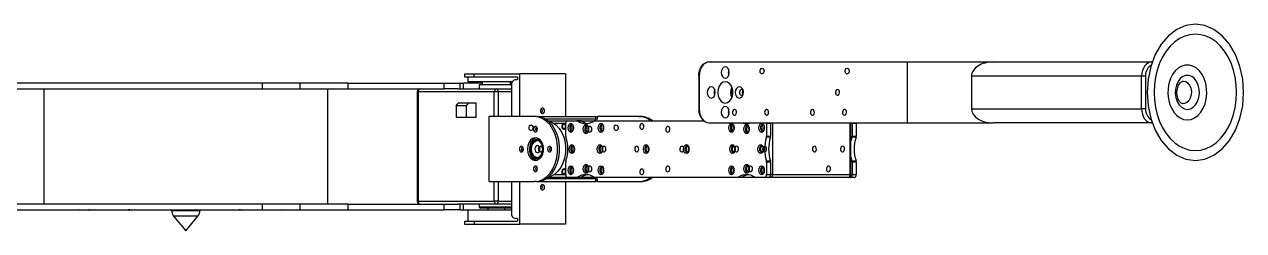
# Model space of a CAD drawing. Header units: millimetres. Extents: x 0 to 1189, y 0 to 841.
# Drawn here: x 267.5 to 353.4, y 602.5 to 617.1 of the extents above; entities that cross this region are included whole.
import ezdxf

# ---------------------------------------------------------------- set-up
doc = ezdxf.new("R2010")
doc.units = ezdxf.units.MM

msp = doc.modelspace()

# ---------------------------------------------------------------- linework, layer by layer
at = {"color": 7, "linetype": 'Continuous', "lineweight": 25}
for p, q in [((315.75, 614.41), (329.68, 614.41)), ((329.68, 614.41), (329.68, 610.11)), ((329.68, 614.41), (335.737, 614.41)), ((335.737, 614.41), (346.904, 614.41)), ((346.904, 614.41), (346.967, 614.41)), ((298.53, 613.56), (298.53, 613.36)), ((298.53, 613.56), (299.203, 613.56)), ((298.53, 613.36), (299.203, 613.36)), ((298.759, 613.36), (298.759, 613)), ((299.203, 613.36), (299.203, 613.56)), ((299.203, 613.56), (302.385, 613.56)), ((299.203, 613.36), (302.244, 613.36)), ((302.103, 613.16), (302.244, 613.16)), ((302.244, 613.36), (302.244, 613.16)), ((302.385, 613.56), (302.385, 610.56)), ((305.638, 613.56), (302.385, 613.56)), ((305.638, 613.56), (305.638, 610.56)), ((315.014, 613.41), (315.014, 611.11)), ((315.043, 613.41), (315.043, 611.11)), ((346.205, 613.41), (334.219, 613.41)), ((334.219, 613.41), (334.219, 611.11)), ((346.205, 611.11), (346.205, 613.41)), ((346.479, 613.41), (346.205, 613.41)), ((346.479, 613.41), (346.479, 611.11)), ((284.284, 612.9), (250.766, 612.9)), ((250.766, 612.5), (284.284, 612.5)), ((268.889, 612.5), (268.889, 604.38)), ((284.284, 612.5), (284.284, 612.9)), ((286.946, 612.9), (284.284, 612.9)), ((284.284, 612.5), (286.946, 612.5)), ((286.946, 612.5), (286.946, 612.9)), ((290.294, 612.9), (286.946, 612.9)), ((286.946, 612.5), (290.294, 612.5)), ((288.889, 604.38), (288.889, 612.5)), ((290.294, 612.9), (290.294, 612.5)), ((290.294, 612.9), (297.083, 612.9)), ((290.294, 612.5), (297.083, 612.5)), ((295.185, 612.3), (295.185, 604.58)), ((300.618, 612.3), (295.244, 612.3)), ((295.244, 612.3), (295.244, 604.58)), ((297.083, 612.5), (297.083, 612.9)), ((297.083, 612.9), (298.191, 612.9)), ((298.059, 612.5), (297.083, 612.5)), ((298.059, 612.5), (300.759, 612.5)), ((298.191, 612.9), (298.191, 612.5)), ((298.191, 612.9), (298.45, 612.9)), ((298.45, 612.5), (298.45, 612.9)), ((299.759, 612.9), (298.45, 612.9)), ((298.764, 613), (298.759, 613)), ((301.876, 613), (298.764, 613)), ((299.559, 612.8), (299.559, 612.5)), ((301.821, 612.8), (299.559, 612.8)), ((299.759, 613), (299.759, 612.8)), ((300.9, 612.3), (300.618, 612.3)), ((300.759, 612.5), (301.82, 612.5)), ((301.759, 612.8), (301.759, 613)), ((301.82, 612.76), (301.82, 610.56)), ((297.931, 611.3), (298.072, 611.5)), ((299.345, 611.5), (298.072, 611.5)), ((298.779, 611.5), (298.638, 611.3)), ((299.345, 610.5), (299.345, 611.5)), ((297.931, 611.3), (297.931, 610.5)), ((298.638, 611.3), (297.931, 611.3)), ((297.931, 610.5), (299.345, 610.5)), ((298.638, 611.3), (298.638, 610.5)), ((303.446, 610.56), (300.264, 610.56)), ((300.264, 605.96), (300.264, 610.56)), ((303.587, 610.56), (303.446, 610.56)), ((303.587, 610.56), (307.759, 610.56)), ((307.759, 610.36), (307.759, 610.56)), ((307.759, 610.56), (307.877, 610.56)), ((307.877, 610.36), (307.877, 610.56)), ((310.8, 610.56), (307.877, 610.56)), ((310.8, 610.56), (310.941, 610.56)), ((334.219, 611.11), (346.205, 611.11)), ((346.479, 611.11), (346.205, 611.11)), ((307.759, 610.36), (304.251, 610.36)), ((304.391, 610.26), (305.794, 610.26)), ((305.652, 609.177), (305.652, 610.06)), ((305.794, 610.26), (306.418, 610.26)), ((306.418, 610.26), (306.701, 610.26)), ((306.76, 610.242), (306.477, 610.242)), ((306.701, 610.26), (307.714, 610.26)), ((307.714, 610.26), (315.377, 610.26)), ((307.759, 610.26), (307.759, 610.36)), ((307.877, 610.36), (307.759, 610.36)), ((315.75, 610.11), (329.68, 610.11)), ((319.794, 610.06), (319.794, 609.177)), ((320.077, 610.06), (319.794, 610.06)), ((320.077, 610.06), (320.077, 609.177)), ((325.736, 606.46), (325.736, 610.11)), ((325.819, 610.06), (325.819, 609.177)), ((326.102, 610.06), (325.819, 610.06)), ((326.102, 610.06), (326.102, 609.177)), ((329.68, 610.11), (335.737, 610.11)), ((346.904, 610.11), (335.737, 610.11)), ((346.967, 610.11), (346.904, 610.11)), ((303.658, 608.96), (303.616, 608.96)), ((306.147, 609.56), (306.165, 609.562)), ((307.208, 609.46), (307.226, 609.462)), ((308.268, 609.56), (308.286, 609.562)), ((317.461, 609.56), (317.479, 609.562)), ((319.582, 609.56), (319.6, 609.562)), ((320.064, 609.093), (319.781, 609.093)), ((319.794, 609.177), (320.077, 609.177)), ((326.089, 609.093), (325.806, 609.093)), ((325.819, 609.177), (326.102, 609.177)), ((306.218, 608.06), (306.236, 608.062)), ((308.198, 608.06), (308.215, 608.062)), ((303.616, 607.56), (303.658, 607.56)), ((305.652, 606.46), (305.652, 607.344)), ((319.781, 607.427), (320.064, 607.427)), ((319.794, 607.344), (319.794, 606.46)), ((320.077, 607.344), (319.794, 607.344)), ((320.077, 607.344), (320.077, 606.46)), ((325.806, 607.427), (326.089, 607.427)), ((326.102, 607.344), (325.819, 607.344)), ((325.819, 607.344), (325.819, 606.46)), ((326.102, 607.344), (326.102, 606.46)), ((305.794, 606.26), (304.391, 606.26)), ((306.418, 606.26), (305.794, 606.26)), ((306.147, 606.56), (306.163, 606.561)), ((306.701, 606.26), (306.418, 606.26)), ((306.477, 606.278), (306.76, 606.278)), ((307.714, 606.26), (306.701, 606.26)), ((307.208, 606.66), (307.226, 606.662)), ((317.732, 606.26), (307.714, 606.26)), ((307.759, 606.16), (307.759, 606.26)), ((308.268, 606.56), (308.286, 606.562)), ((317.461, 606.56), (317.479, 606.562)), ((318.015, 606.26), (317.732, 606.26)), ((317.791, 606.278), (318.074, 606.278)), ((319.028, 606.26), (318.015, 606.26)), ((319.653, 606.26), (319.028, 606.26)), ((319.582, 606.56), (319.6, 606.562)), ((319.936, 606.26), (319.653, 606.26)), ((319.794, 606.46), (320.077, 606.46)), ((320.077, 606.26), (319.936, 606.26)), ((325.536, 606.26), (320.077, 606.26)), ((320.219, 606.46), (325.677, 606.46)), ((325.677, 606.26), (325.536, 606.26)), ((325.96, 606.26), (325.677, 606.26)), ((325.819, 606.46), (326.102, 606.46)), ((300.264, 605.96), (303.446, 605.96)), ((301.82, 605.96), (301.82, 603.76)), ((302.385, 605.96), (302.385, 602.96)), ((303.587, 605.96), (303.446, 605.96)), ((303.587, 605.96), (307.759, 605.96)), ((307.759, 606.16), (304.251, 606.16)), ((305.638, 605.96), (305.638, 602.96)), ((307.759, 605.96), (307.759, 606.16)), ((307.759, 606.16), (307.877, 606.16)), ((307.877, 605.96), (307.759, 605.96)), ((307.877, 605.96), (307.877, 606.16)), ((307.877, 605.96), (310.8, 605.96)), ((310.8, 605.96), (310.941, 605.96)), ((295.244, 604.58), (300.618, 604.58)), ((300.9, 604.58), (300.618, 604.58)), ((284.284, 604.38), (250.766, 604.38)), ((250.766, 603.98), (284.284, 603.98)), ((271.406, 603.98), (271.09, 603.951)), ((272.48, 603.98), (272.09, 603.951)), ((272.338, 603.98), (272.179, 603.951)), ((275.271, 603.98), (274.913, 603.951)), ((275.025, 603.98), (275.066, 603.951)), ((277.89, 603.931), (277.825, 603.98)), ((277.889, 603.962), (277.889, 603.917)), ((278.008, 603.931), (277.98, 603.98)), ((278.362, 603.931), (278.379, 603.98)), ((279.031, 603.98), (278.801, 603.951)), ((278.857, 603.931), (278.915, 603.98)), ((278.974, 603.973), (278.964, 603.971)), ((279.361, 603.931), (279.444, 603.98)), ((279.739, 603.931), (279.824, 603.98)), ((279.889, 603.962), (279.889, 603.98)), ((279.889, 603.931), (279.954, 603.98)), ((282.508, 603.98), (282.866, 603.951)), ((282.737, 603.969), (282.652, 603.98)), ((282.754, 603.98), (282.712, 603.951)), ((284.284, 603.98), (284.284, 604.38)), ((286.946, 604.38), (284.284, 604.38)), ((284.284, 603.98), (286.946, 603.98)), ((285.299, 603.98), (285.538, 603.962)), ((285.441, 603.98), (285.6, 603.951)), ((286.372, 603.98), (286.689, 603.951)), ((286.946, 603.98), (286.946, 604.38)), ((290.294, 604.38), (286.946, 604.38)), ((286.946, 603.98), (290.294, 603.98)), ((290.294, 604.38), (290.294, 603.98)), ((290.294, 604.38), (297.083, 604.38)), ((290.294, 603.98), (297.083, 603.98)), ((297.083, 603.98), (297.083, 604.38)), ((297.083, 604.38), (298.059, 604.38)), ((298.191, 603.98), (297.083, 603.98)), ((300.759, 604.38), (298.059, 604.38)), ((298.191, 604.38), (298.191, 603.98)), ((298.191, 603.98), (298.45, 603.98)), ((298.45, 603.98), (298.45, 604.38)), ((298.45, 603.98), (300.159, 603.98)), ((298.759, 603.96), (298.759, 603.16)), ((298.759, 603.96), (300.894, 603.96)), ((299.559, 604.38), (299.559, 604.18)), ((301.82, 604.08), (299.659, 604.08)), ((300.159, 604.08), (300.159, 603.96)), ((301.82, 604.38), (300.759, 604.38)), ((300.894, 603.96), (301.82, 603.96)), ((301.359, 603.96), (301.359, 604.08)), ((278.028, 603.533), (278.889, 602.5)), ((278.889, 602.5), (279.75, 603.533)), ((298.53, 603.16), (298.53, 602.96)), ((298.53, 603.16), (299.203, 603.16)), ((298.53, 602.96), (299.203, 602.96)), ((299.203, 603.16), (299.203, 602.96)), ((299.203, 603.16), (302.244, 603.16)), ((299.203, 602.96), (302.385, 602.96)), ((302.244, 603.36), (302.103, 603.36)), ((302.244, 603.36), (302.244, 603.16)), ((305.638, 602.96), (302.385, 602.96))]:
    msp.add_line(p, q, dxfattribs=at)
at = {"color": 8, "linetype": 'Continuous', "lineweight": 25}
for p, q in [((315.043, 613.41), (315.014, 613.41)), ((295.244, 612.3), (295.185, 612.3)), ((300.618, 610.56), (300.618, 612.3)), ((300.9, 612.3), (300.9, 610.56)), ((301.82, 612.3), (300.9, 612.3)), ((315.014, 611.11), (315.043, 611.11)), ((305.652, 610.06), (304.84, 610.06)), ((320.219, 610.11), (320.219, 606.46)), ((325.677, 606.46), (325.677, 610.11)), ((304.84, 606.46), (305.652, 606.46)), ((320.219, 606.46), (320.077, 606.46)), ((325.736, 606.46), (325.677, 606.46)), ((300.618, 604.58), (300.618, 605.96)), ((300.9, 605.96), (300.9, 604.58)), ((295.244, 604.58), (295.185, 604.58)), ((300.9, 604.58), (301.82, 604.58)), ((277.889, 603.917), (279.889, 603.917)), ((299.559, 604.18), (301.82, 604.18)), ((279.492, 603.533), (278.028, 603.533)), ((279.75, 603.533), (279.492, 603.533))]:
    msp.add_line(p, q, dxfattribs=at)
at = {"color": 7, "linetype": 'Continuous', "lineweight": 25, "flags": 128}
for points in [[(349.988, 607.456), (350.651, 607.548), (351.288, 607.822), (351.875, 608.266), (352.39, 608.863), (352.812, 609.591), (353.126, 610.422), (353.319, 611.323), (353.385, 612.26), (353.319, 613.197), (353.126, 614.098), (352.812, 614.929), (352.39, 615.657), (351.875, 616.254), (351.288, 616.698), (350.651, 616.972), (349.988, 617.064), (349.325, 616.972), (348.688, 616.698), (348.101, 616.254), (347.586, 615.657), (347.163, 614.929), (346.849, 614.098), (346.656, 613.197), (346.591, 612.26), (346.656, 611.323), (346.849, 610.422), (347.163, 609.591), (347.586, 608.863), (348.101, 608.266), (348.688, 607.822), (349.325, 607.548), (349.988, 607.456)], [(349.988, 608.151), (350.367, 608.186), (350.74, 608.291), (351.1, 608.464), (351.441, 608.701), (351.757, 609), (352.042, 609.354), (352.293, 609.759), (352.504, 610.205), (352.672, 610.688), (352.794, 611.197), (352.869, 611.724), (352.893, 612.26), (352.869, 612.796), (352.794, 613.324), (352.672, 613.833), (352.504, 614.315), (352.293, 614.762), (352.042, 615.166), (351.757, 615.52), (351.441, 615.819), (351.1, 616.056), (350.74, 616.229), (350.367, 616.334), (349.988, 616.369), (349.609, 616.334), (349.236, 616.229), (348.876, 616.056), (348.535, 615.819), (348.219, 615.52), (347.933, 615.166), (347.683, 614.762), (347.471, 614.315), (347.303, 613.833), (347.181, 613.324), (347.107, 612.796), (347.082, 612.26), (347.107, 611.724), (347.181, 611.197), (347.303, 610.688), (347.471, 610.205), (347.683, 609.759), (347.933, 609.354), (348.219, 609), (348.535, 608.701), (348.876, 608.464), (349.236, 608.291), (349.609, 608.186), (349.988, 608.151)], [(315.014, 613.41), (315.028, 613.605), (315.068, 613.793), (315.133, 613.966), (315.221, 614.117), (315.329, 614.242), (315.451, 614.334), (315.583, 614.391), (315.721, 614.41)], [(315.75, 614.41), (315.612, 614.391), (315.479, 614.334), (315.357, 614.242), (315.25, 614.117), (315.162, 613.966), (315.096, 613.793), (315.056, 613.605), (315.043, 613.41)], [(317.164, 613.66), (317.142, 613.813), (317.081, 613.943), (316.989, 614.03), (316.881, 614.06), (316.773, 614.03), (316.681, 613.943), (316.62, 613.813), (316.598, 613.66), (316.62, 613.507), (316.681, 613.377), (316.773, 613.29), (316.881, 613.26), (316.989, 613.29), (317.081, 613.377), (317.142, 613.507), (317.164, 613.66)], [(349.422, 610.32), (349.682, 610.355), (349.932, 610.459), (350.164, 610.628), (350.369, 610.856), (350.54, 611.135), (350.67, 611.454), (350.755, 611.803), (350.793, 612.168), (350.78, 612.536), (350.719, 612.895), (350.61, 613.23), (350.459, 613.531), (350.27, 613.785), (350.051, 613.985), (349.809, 614.122), (349.553, 614.192), (349.292, 614.192), (349.036, 614.122), (348.793, 613.985), (348.574, 613.785), (348.385, 613.531), (348.234, 613.23), (348.126, 612.895), (348.064, 612.536), (348.052, 612.168), (348.089, 611.803), (348.174, 611.454), (348.305, 611.135), (348.475, 610.856), (348.68, 610.628), (348.912, 610.459), (349.162, 610.355), (349.422, 610.32)], [(349.422, 611.06), (349.633, 611.098), (349.831, 611.208), (350.003, 611.385), (350.139, 611.617), (350.229, 611.889), (350.269, 612.185), (350.256, 612.485), (350.19, 612.771), (350.076, 613.025), (349.921, 613.231), (349.734, 613.376), (349.528, 613.451), (349.316, 613.451), (349.11, 613.376), (348.923, 613.231), (348.768, 613.025), (348.654, 612.771), (348.589, 612.485), (348.575, 612.185), (348.615, 611.889), (348.706, 611.617), (348.841, 611.385), (349.013, 611.208), (349.211, 611.098), (349.422, 611.06)], [(316.174, 612.26), (316.152, 612.413), (316.091, 612.543), (315.999, 612.63), (315.891, 612.66), (315.783, 612.63), (315.691, 612.543), (315.63, 612.413), (315.608, 612.26), (315.63, 612.107), (315.691, 611.977), (315.783, 611.89), (315.891, 611.86), (315.999, 611.89), (316.091, 611.977), (316.152, 612.107), (316.174, 612.26)], [(317.411, 612.26), (317.385, 612.492), (317.31, 612.701), (317.193, 612.867), (317.045, 612.973), (316.881, 613.01), (316.717, 612.973), (316.569, 612.867), (316.452, 612.701), (316.377, 612.492), (316.351, 612.26), (316.377, 612.028), (316.452, 611.819), (316.569, 611.653), (316.717, 611.547), (316.881, 611.51), (317.045, 611.547), (317.193, 611.653), (317.31, 611.819), (317.385, 612.028), (317.411, 612.26)], [(318.154, 612.26), (318.132, 612.413), (318.071, 612.543), (317.979, 612.63), (317.871, 612.66), (317.763, 612.63), (317.671, 612.543), (317.61, 612.413), (317.588, 612.26), (317.61, 612.107), (317.671, 611.977), (317.763, 611.89), (317.871, 611.86), (317.979, 611.89), (318.071, 611.977), (318.132, 612.107), (318.154, 612.26)], [(303.446, 605.96), (303.745, 605.999), (304.034, 606.115), (304.302, 606.305), (304.542, 606.56), (304.744, 606.874), (304.902, 607.235), (305.01, 607.631), (305.065, 608.048), (305.065, 608.472), (305.01, 608.889), (304.902, 609.285), (304.744, 609.646), (304.542, 609.96), (304.302, 610.216), (304.034, 610.405), (303.745, 610.521), (303.446, 610.56)], [(303.587, 605.96), (303.886, 605.999), (304.175, 606.115), (304.444, 606.305), (304.683, 606.56), (304.885, 606.874), (305.043, 607.235), (305.152, 607.631), (305.207, 608.048), (305.207, 608.472), (305.152, 608.889), (305.043, 609.285), (304.885, 609.646), (304.683, 609.96), (304.444, 610.216), (304.175, 610.405), (303.886, 610.521), (303.587, 610.56)], [(304.012, 610.76), (304.066, 610.775), (304.112, 610.819), (304.142, 610.884), (304.153, 610.96), (304.142, 611.037), (304.112, 611.101), (304.066, 611.145), (304.012, 611.16), (303.958, 611.145), (303.912, 611.101), (303.881, 611.037), (303.87, 610.96), (303.881, 610.884), (303.912, 610.819), (303.958, 610.775), (304.012, 610.76)], [(315.043, 611.11), (315.056, 610.915), (315.096, 610.727), (315.162, 610.554), (315.25, 610.403), (315.357, 610.279), (315.479, 610.186), (315.612, 610.129), (315.75, 610.11)], [(317.164, 610.86), (317.142, 611.013), (317.081, 611.143), (316.989, 611.23), (316.881, 611.26), (316.773, 611.23), (316.681, 611.143), (316.62, 611.013), (316.598, 610.86), (316.62, 610.707), (316.681, 610.577), (316.773, 610.49), (316.881, 610.46), (316.989, 610.49), (317.081, 610.577), (317.142, 610.707), (317.164, 610.86)], [(303.375, 609.66), (303.386, 609.584), (303.417, 609.519), (303.463, 609.475), (303.517, 609.46), (303.571, 609.475), (303.617, 609.519), (303.647, 609.584), (303.658, 609.66), (303.647, 609.737), (303.617, 609.801), (303.571, 609.845), (303.517, 609.86), (303.463, 609.845), (303.417, 609.801), (303.386, 609.737), (303.375, 609.66)], [(304.412, 610.242), (304.486, 610.225), (304.744, 610.12), (304.984, 609.947), (305.196, 609.713), (305.373, 609.426), (305.508, 609.098), (305.597, 608.739), (305.636, 608.363), (305.624, 607.983), (305.562, 607.613), (305.451, 607.267), (305.296, 606.956), (305.102, 606.693), (304.877, 606.486), (304.627, 606.343), (304.412, 606.278)], [(305.629, 609.86), (305.621, 609.921), (305.596, 609.973), (305.56, 610.008), (305.516, 610.02), (305.473, 610.008), (305.436, 609.973), (305.412, 609.921), (305.403, 609.86), (305.412, 609.799), (305.436, 609.747), (305.473, 609.712), (305.516, 609.7), (305.56, 609.712), (305.596, 609.747), (305.621, 609.799), (305.629, 609.86)], [(306.006, 609.46), (306.087, 609.483), (306.156, 609.548), (306.202, 609.645), (306.218, 609.76), (306.202, 609.875), (306.156, 609.972), (306.087, 610.037), (306.006, 610.06), (305.925, 610.037), (305.856, 609.972), (305.81, 609.875), (305.794, 609.76), (305.81, 609.645), (305.856, 609.548), (305.925, 609.483), (306.006, 609.46)], [(306.163, 609.959), (306.147, 609.96), (306.093, 609.945), (306.047, 609.901), (306.017, 609.837), (306.006, 609.76), (306.017, 609.684), (306.047, 609.619), (306.093, 609.575), (306.147, 609.56), (306.147, 609.56)], [(307.066, 609.36), (307.148, 609.383), (307.216, 609.448), (307.262, 609.545), (307.279, 609.66), (307.262, 609.775), (307.216, 609.872), (307.148, 609.937), (307.066, 609.96), (306.985, 609.937), (306.916, 609.872), (306.87, 609.775), (306.854, 609.66), (306.87, 609.545), (306.916, 609.448), (306.985, 609.383), (307.066, 609.36)], [(307.226, 609.858), (307.208, 609.86), (307.154, 609.845), (307.108, 609.801), (307.077, 609.737), (307.066, 609.66), (307.077, 609.584), (307.108, 609.519), (307.154, 609.475), (307.208, 609.46), (307.208, 609.46)], [(308.127, 609.46), (308.208, 609.483), (308.277, 609.548), (308.323, 609.645), (308.339, 609.76), (308.323, 609.875), (308.277, 609.972), (308.208, 610.037), (308.127, 610.06), (308.046, 610.037), (307.977, 609.972), (307.931, 609.875), (307.915, 609.76), (307.931, 609.645), (307.977, 609.548), (308.046, 609.483), (308.127, 609.46)], [(308.286, 609.958), (308.268, 609.96), (308.214, 609.945), (308.168, 609.901), (308.138, 609.837), (308.127, 609.76), (308.138, 609.684), (308.168, 609.619), (308.214, 609.575), (308.268, 609.56), (308.268, 609.56)], [(317.319, 609.46), (317.401, 609.483), (317.469, 609.548), (317.515, 609.645), (317.532, 609.76), (317.515, 609.875), (317.469, 609.972), (317.401, 610.037), (317.319, 610.06), (317.238, 610.037), (317.169, 609.972), (317.123, 609.875), (317.107, 609.76), (317.123, 609.645), (317.169, 609.548), (317.238, 609.483), (317.319, 609.46)], [(317.479, 609.958), (317.461, 609.96), (317.407, 609.945), (317.361, 609.901), (317.33, 609.837), (317.319, 609.76), (317.33, 609.684), (317.361, 609.619), (317.407, 609.575), (317.461, 609.56), (317.461, 609.56)], [(318.38, 609.36), (318.461, 609.383), (318.53, 609.448), (318.576, 609.545), (318.592, 609.66), (318.576, 609.775), (318.53, 609.872), (318.461, 609.937), (318.38, 609.96), (318.299, 609.937), (318.23, 609.872), (318.184, 609.775), (318.168, 609.66), (318.184, 609.545), (318.23, 609.448), (318.299, 609.383), (318.38, 609.36)], [(318.539, 609.462), (318.522, 609.46), (318.467, 609.475), (318.422, 609.519), (318.391, 609.584), (318.38, 609.66), (318.391, 609.737), (318.422, 609.801), (318.467, 609.845), (318.522, 609.86), (318.539, 609.858)], [(319.441, 609.46), (319.522, 609.483), (319.591, 609.548), (319.637, 609.645), (319.653, 609.76), (319.637, 609.875), (319.591, 609.972), (319.522, 610.037), (319.441, 610.06), (319.36, 610.037), (319.291, 609.972), (319.245, 609.875), (319.229, 609.76), (319.245, 609.645), (319.291, 609.548), (319.36, 609.483), (319.441, 609.46)], [(319.6, 609.958), (319.582, 609.96), (319.528, 609.945), (319.482, 609.901), (319.452, 609.837), (319.441, 609.76), (319.452, 609.684), (319.482, 609.619), (319.528, 609.575), (319.582, 609.56), (319.582, 609.56)], [(319.794, 610.06), (319.792, 610.099), (319.79, 610.11)], [(320.073, 610.11), (320.074, 610.099), (320.077, 610.06)], [(325.819, 610.06), (325.816, 610.099), (325.814, 610.11)], [(326.097, 610.11), (326.099, 610.099), (326.102, 610.06)], [(302.951, 608.26), (302.976, 608.024), (303.049, 607.809), (303.164, 607.635), (303.31, 607.515), (303.474, 607.462), (303.643, 607.48), (303.8, 607.567), (303.931, 607.716), (304.026, 607.913), (304.076, 608.141), (304.076, 608.379), (304.026, 608.607), (303.931, 608.804), (303.8, 608.953), (303.643, 609.04), (303.474, 609.058), (303.31, 609.005), (303.164, 608.886), (303.049, 608.711), (302.976, 608.496), (302.951, 608.26)], [(303.587, 609.054), (303.491, 609.025), (303.339, 608.921), (303.216, 608.759), (303.132, 608.552), (303.094, 608.32), (303.107, 608.082), (303.168, 607.86), (303.273, 607.674), (303.413, 607.539), (303.574, 607.469), (303.587, 607.466)], [(303.939, 608.694), (303.82, 608.832), (303.676, 608.908), (303.523, 608.914), (303.376, 608.849), (303.252, 608.72), (303.165, 608.541), (303.124, 608.332), (303.132, 608.115), (303.19, 607.914), (303.291, 607.75), (303.424, 607.642), (303.575, 607.6), (303.727, 607.63), (303.864, 607.729), (303.971, 607.885), (304.037, 608.081), (304.053, 608.297), (304.02, 608.509), (303.939, 608.694)], [(303.928, 608.681), (304.01, 608.491), (304.04, 608.273), (304.016, 608.053), (303.94, 607.858), (303.821, 607.712), (303.675, 607.632), (303.518, 607.628), (303.369, 607.7), (303.247, 607.839), (303.165, 608.029), (303.135, 608.247), (303.159, 608.467), (303.235, 608.662), (303.353, 608.808), (303.5, 608.888), (303.657, 608.892), (303.806, 608.82), (303.928, 608.681)], [(303.935, 608.655), (303.821, 608.785), (303.681, 608.853), (303.534, 608.849), (303.396, 608.774), (303.285, 608.637), (303.214, 608.454), (303.192, 608.248), (303.22, 608.044), (303.296, 607.865), (303.411, 607.735), (303.55, 607.667), (303.698, 607.671), (303.835, 607.746), (303.946, 607.884), (304.017, 608.066), (304.04, 608.272), (304.011, 608.476), (303.935, 608.655)], [(303.637, 607.661), (303.593, 607.667), (303.453, 607.735), (303.339, 607.865), (303.262, 608.044), (303.234, 608.248), (303.257, 608.454), (303.328, 608.637), (303.439, 608.774), (303.576, 608.849), (303.637, 608.859)], [(325.806, 609.093), (325.75, 608.893), (325.736, 608.83)], [(302.385, 608.26), (302.396, 608.184), (302.427, 608.119), (302.473, 608.075), (302.527, 608.06), (302.581, 608.075), (302.627, 608.119), (302.657, 608.184), (302.668, 608.26), (302.657, 608.337), (302.627, 608.401), (302.581, 608.445), (302.527, 608.46), (302.473, 608.445), (302.427, 608.401), (302.396, 608.337), (302.385, 608.26)], [(303.791, 608.424), (303.737, 608.484), (303.67, 608.509), (303.602, 608.497), (303.542, 608.448), (303.5, 608.371), (303.482, 608.277), (303.491, 608.18), (303.525, 608.096), (303.58, 608.036), (303.646, 608.011), (303.715, 608.023), (303.774, 608.072), (303.817, 608.149), (303.835, 608.243), (303.826, 608.34), (303.791, 608.424)], [(304.365, 608.26), (304.376, 608.184), (304.407, 608.119), (304.453, 608.075), (304.507, 608.06), (304.561, 608.075), (304.607, 608.119), (304.637, 608.184), (304.648, 608.26), (304.637, 608.337), (304.607, 608.401), (304.561, 608.445), (304.507, 608.46), (304.453, 608.445), (304.407, 608.401), (304.376, 608.337), (304.365, 608.26)], [(306.076, 607.96), (306.158, 607.983), (306.226, 608.048), (306.272, 608.145), (306.289, 608.26), (306.272, 608.375), (306.226, 608.472), (306.158, 608.537), (306.076, 608.56), (305.995, 608.537), (305.926, 608.472), (305.88, 608.375), (305.864, 608.26), (305.88, 608.145), (305.926, 608.048), (305.995, 607.983), (306.076, 607.96)], [(306.236, 608.458), (306.218, 608.46), (306.164, 608.445), (306.118, 608.401), (306.087, 608.337), (306.076, 608.26), (306.087, 608.184), (306.118, 608.119), (306.164, 608.075), (306.218, 608.06), (306.218, 608.06)], [(308.056, 607.96), (308.138, 607.983), (308.206, 608.048), (308.252, 608.145), (308.268, 608.26), (308.252, 608.375), (308.206, 608.472), (308.138, 608.537), (308.056, 608.56), (307.975, 608.537), (307.906, 608.472), (307.86, 608.375), (307.844, 608.26), (307.86, 608.145), (307.906, 608.048), (307.975, 607.983), (308.056, 607.96)], [(308.215, 608.458), (308.198, 608.46), (308.144, 608.445), (308.098, 608.401), (308.067, 608.337), (308.056, 608.26), (308.067, 608.184), (308.098, 608.119), (308.144, 608.075), (308.198, 608.06), (308.198, 608.06)], [(311.309, 607.96), (311.39, 607.983), (311.459, 608.048), (311.505, 608.145), (311.521, 608.26), (311.505, 608.375), (311.459, 608.472), (311.39, 608.537), (311.309, 608.56), (311.228, 608.537), (311.159, 608.472), (311.113, 608.375), (311.097, 608.26), (311.113, 608.145), (311.159, 608.048), (311.228, 607.983), (311.309, 607.96)], [(311.468, 608.062), (311.45, 608.06), (311.396, 608.075), (311.35, 608.119), (311.32, 608.184), (311.309, 608.26), (311.32, 608.337), (311.35, 608.401), (311.396, 608.445), (311.45, 608.46), (311.468, 608.458)], [(314.137, 607.96), (314.219, 607.983), (314.287, 608.048), (314.333, 608.145), (314.35, 608.26), (314.333, 608.375), (314.287, 608.472), (314.219, 608.537), (314.137, 608.56), (314.056, 608.537), (313.987, 608.472), (313.941, 608.375), (313.925, 608.26), (313.941, 608.145), (313.987, 608.048), (314.056, 607.983), (314.137, 607.96)], [(314.297, 608.062), (314.279, 608.06), (314.225, 608.075), (314.179, 608.119), (314.148, 608.184), (314.137, 608.26), (314.148, 608.337), (314.179, 608.401), (314.225, 608.445), (314.279, 608.46), (314.297, 608.458)], [(317.39, 607.96), (317.471, 607.983), (317.54, 608.048), (317.586, 608.145), (317.602, 608.26), (317.586, 608.375), (317.54, 608.472), (317.471, 608.537), (317.39, 608.56), (317.309, 608.537), (317.24, 608.472), (317.194, 608.375), (317.178, 608.26), (317.194, 608.145), (317.24, 608.048), (317.309, 607.983), (317.39, 607.96)], [(317.549, 608.062), (317.532, 608.06), (317.477, 608.075), (317.432, 608.119), (317.401, 608.184), (317.39, 608.26), (317.401, 608.337), (317.432, 608.401), (317.477, 608.445), (317.532, 608.46), (317.549, 608.458)], [(319.37, 607.96), (319.451, 607.983), (319.52, 608.048), (319.566, 608.145), (319.582, 608.26), (319.566, 608.375), (319.52, 608.472), (319.451, 608.537), (319.37, 608.56), (319.289, 608.537), (319.22, 608.472), (319.174, 608.375), (319.158, 608.26), (319.174, 608.145), (319.22, 608.048), (319.289, 607.983), (319.37, 607.96)], [(319.529, 608.062), (319.511, 608.06), (319.457, 608.075), (319.411, 608.119), (319.381, 608.184), (319.37, 608.26), (319.381, 608.337), (319.411, 608.401), (319.457, 608.445), (319.511, 608.46), (319.529, 608.458)], [(303.375, 606.86), (303.386, 606.784), (303.417, 606.719), (303.463, 606.675), (303.517, 606.66), (303.571, 606.675), (303.617, 606.719), (303.647, 606.784), (303.658, 606.86), (303.647, 606.937), (303.617, 607.001), (303.571, 607.045), (303.517, 607.06), (303.463, 607.045), (303.417, 607.001), (303.386, 606.937), (303.375, 606.86)], [(303.658, 607.56), (303.727, 607.567), (303.853, 607.616)], [(306.006, 606.46), (306.087, 606.483), (306.156, 606.548), (306.202, 606.645), (306.218, 606.76), (306.202, 606.875), (306.156, 606.972), (306.087, 607.037), (306.006, 607.06), (305.925, 607.037), (305.856, 606.972), (305.81, 606.875), (305.794, 606.76), (305.81, 606.645), (305.856, 606.548), (305.925, 606.483), (306.006, 606.46)], [(307.066, 606.56), (307.148, 606.583), (307.216, 606.648), (307.262, 606.745), (307.279, 606.86), (307.262, 606.975), (307.216, 607.072), (307.148, 607.137), (307.066, 607.16), (306.985, 607.137), (306.916, 607.072), (306.87, 606.975), (306.854, 606.86), (306.87, 606.745), (306.916, 606.648), (306.985, 606.583), (307.066, 606.56)], [(307.226, 607.058), (307.208, 607.06), (307.154, 607.045), (307.108, 607.001), (307.077, 606.937), (307.066, 606.86), (307.077, 606.784), (307.108, 606.719), (307.154, 606.675), (307.208, 606.66), (307.208, 606.66)], [(308.127, 606.46), (308.208, 606.483), (308.277, 606.548), (308.323, 606.645), (308.339, 606.76), (308.323, 606.875), (308.277, 606.972), (308.208, 607.037), (308.127, 607.06), (308.046, 607.037), (307.977, 606.972), (307.931, 606.875), (307.915, 606.76), (307.931, 606.645), (307.977, 606.548), (308.046, 606.483), (308.127, 606.46)], [(317.319, 606.46), (317.401, 606.483), (317.469, 606.548), (317.515, 606.645), (317.532, 606.76), (317.515, 606.875), (317.469, 606.972), (317.401, 607.037), (317.319, 607.06), (317.238, 607.037), (317.169, 606.972), (317.123, 606.875), (317.107, 606.76), (317.123, 606.645), (317.169, 606.548), (317.238, 606.483), (317.319, 606.46)], [(318.38, 606.56), (318.461, 606.583), (318.53, 606.648), (318.576, 606.745), (318.592, 606.86), (318.576, 606.975), (318.53, 607.072), (318.461, 607.137), (318.38, 607.16), (318.299, 607.137), (318.23, 607.072), (318.184, 606.975), (318.168, 606.86), (318.184, 606.745), (318.23, 606.648), (318.299, 606.583), (318.38, 606.56)], [(318.539, 606.662), (318.522, 606.66), (318.467, 606.675), (318.422, 606.719), (318.391, 606.784), (318.38, 606.86), (318.391, 606.937), (318.422, 607.001), (318.467, 607.045), (318.522, 607.06), (318.539, 607.058)], [(319.441, 606.46), (319.522, 606.483), (319.591, 606.548), (319.637, 606.645), (319.653, 606.76), (319.637, 606.875), (319.591, 606.972), (319.522, 607.037), (319.441, 607.06), (319.36, 607.037), (319.291, 606.972), (319.245, 606.875), (319.229, 606.76), (319.245, 606.645), (319.291, 606.548), (319.36, 606.483), (319.441, 606.46)], [(325.736, 607.69), (325.75, 607.627), (325.806, 607.427)], [(305.629, 606.66), (305.621, 606.721), (305.596, 606.773), (305.56, 606.808), (305.516, 606.82), (305.473, 606.808), (305.436, 606.773), (305.412, 606.721), (305.403, 606.66), (305.412, 606.599), (305.436, 606.547), (305.473, 606.512), (305.516, 606.5), (305.56, 606.512), (305.596, 606.547), (305.621, 606.599), (305.629, 606.66)], [(306.165, 606.958), (306.147, 606.96), (306.093, 606.945), (306.047, 606.901), (306.017, 606.837), (306.006, 606.76), (306.017, 606.684), (306.047, 606.619), (306.093, 606.575), (306.147, 606.56), (306.147, 606.56)], [(308.286, 606.958), (308.268, 606.96), (308.214, 606.945), (308.168, 606.901), (308.138, 606.837), (308.127, 606.76), (308.138, 606.684), (308.168, 606.619), (308.214, 606.575), (308.268, 606.56), (308.268, 606.56)], [(317.479, 606.958), (317.461, 606.96), (317.407, 606.945), (317.361, 606.901), (317.33, 606.837), (317.319, 606.76), (317.33, 606.684), (317.361, 606.619), (317.407, 606.575), (317.461, 606.56)], [(319.6, 606.958), (319.582, 606.96), (319.528, 606.945), (319.482, 606.901), (319.452, 606.837), (319.441, 606.76), (319.452, 606.684), (319.482, 606.619), (319.528, 606.575), (319.582, 606.56), (319.582, 606.56)], [(304.012, 605.36), (304.066, 605.375), (304.112, 605.419), (304.142, 605.484), (304.153, 605.56), (304.142, 605.637), (304.112, 605.701), (304.066, 605.745), (304.012, 605.76), (303.958, 605.745), (303.912, 605.701), (303.881, 605.637), (303.87, 605.56), (303.881, 605.484), (303.912, 605.419), (303.958, 605.375), (304.012, 605.36)]]:
    msp.add_lwpolyline(points, dxfattribs=at)
at = {"color": 7, "linetype": 'Continuous', "flags": 128}
for points in [[(319.604, 613.702), (319.578, 613.633), (319.535, 613.583), (319.483, 613.561), (319.428, 613.569), (319.379, 613.606), (319.344, 613.666), (319.328, 613.741), (319.334, 613.819), (319.36, 613.887), (319.403, 613.937), (319.456, 613.959), (319.51, 613.951), (319.559, 613.914), (319.594, 613.854), (319.61, 613.779), (319.604, 613.702)], [(325.601, 613.702), (325.574, 613.633), (325.532, 613.583), (325.479, 613.561), (325.424, 613.569), (325.375, 613.606), (325.34, 613.666), (325.325, 613.741), (325.33, 613.819), (325.356, 613.887), (325.399, 613.937), (325.452, 613.959), (325.507, 613.951), (325.555, 613.914), (325.59, 613.854), (325.606, 613.779), (325.601, 613.702)], [(318.162, 612.319), (318.136, 612.387), (318.093, 612.437), (318.04, 612.459), (317.985, 612.451), (317.937, 612.414), (317.902, 612.354), (317.886, 612.279), (317.891, 612.202), (317.917, 612.133), (317.96, 612.083), (318.013, 612.061), (318.068, 612.069), (318.117, 612.106), (318.151, 612.166), (318.167, 612.241), (318.162, 612.319)], [(324.922, 612.319), (324.896, 612.387), (324.853, 612.437), (324.8, 612.459), (324.745, 612.451), (324.697, 612.414), (324.662, 612.354), (324.646, 612.279), (324.651, 612.202), (324.677, 612.133), (324.72, 612.083), (324.773, 612.061), (324.828, 612.069), (324.876, 612.106), (324.911, 612.166), (324.927, 612.241), (324.922, 612.319)], [(317.667, 610.911), (317.641, 610.98), (317.598, 611.029), (317.545, 611.051), (317.49, 611.044), (317.442, 611.007), (317.407, 610.946), (317.391, 610.872), (317.396, 610.794), (317.422, 610.725), (317.465, 610.676), (317.518, 610.653), (317.573, 610.661), (317.622, 610.698), (317.656, 610.758), (317.672, 610.833), (317.667, 610.911)], [(319.93, 610.911), (319.903, 610.98), (319.861, 611.029), (319.808, 611.051), (319.753, 611.044), (319.704, 611.007), (319.669, 610.946), (319.654, 610.872), (319.659, 610.794), (319.685, 610.725), (319.728, 610.676), (319.781, 610.653), (319.836, 610.661), (319.884, 610.698), (319.919, 610.758), (319.935, 610.833), (319.93, 610.911)], [(323.154, 610.911), (323.128, 610.98), (323.085, 611.029), (323.032, 611.051), (322.977, 611.044), (322.929, 611.007), (322.894, 610.946), (322.878, 610.872), (322.883, 610.794), (322.91, 610.725), (322.952, 610.676), (323.005, 610.653), (323.06, 610.661), (323.109, 610.698), (323.144, 610.758), (323.16, 610.833), (323.154, 610.911)], [(325.417, 610.911), (325.391, 610.98), (325.348, 611.029), (325.295, 611.051), (325.24, 611.044), (325.192, 611.007), (325.157, 610.946), (325.141, 610.872), (325.146, 610.794), (325.172, 610.725), (325.215, 610.676), (325.268, 610.653), (325.323, 610.661), (325.371, 610.698), (325.406, 610.758), (325.422, 610.833), (325.417, 610.911)], [(303.247, 609.951), (303.296, 609.914), (303.33, 609.854), (303.346, 609.779), (303.341, 609.702), (303.315, 609.633), (303.272, 609.583), (303.219, 609.561), (303.164, 609.569), (303.116, 609.606), (303.081, 609.666), (303.065, 609.741), (303.07, 609.819), (303.096, 609.887), (303.139, 609.937), (303.192, 609.959), (303.247, 609.951)], [(305.475, 610.051), (305.426, 610.014), (305.391, 609.954), (305.375, 609.879), (305.381, 609.802), (305.407, 609.733), (305.45, 609.683), (305.503, 609.661), (305.558, 609.669), (305.606, 609.706), (305.641, 609.766), (305.657, 609.841), (305.651, 609.919), (305.625, 609.987), (305.583, 610.037), (305.53, 610.059), (305.475, 610.051)], [(307.308, 609.851), (307.259, 609.814), (307.224, 609.754), (307.208, 609.679), (307.214, 609.602), (307.24, 609.533), (307.283, 609.483), (307.336, 609.461), (307.391, 609.469), (307.439, 609.506), (307.474, 609.566), (307.49, 609.641), (307.484, 609.719), (307.458, 609.787), (307.416, 609.837), (307.363, 609.859), (307.308, 609.851)], [(309.243, 609.951), (309.292, 609.914), (309.327, 609.854), (309.343, 609.779), (309.337, 609.702), (309.311, 609.633), (309.268, 609.583), (309.215, 609.561), (309.161, 609.569), (309.112, 609.606), (309.077, 609.666), (309.061, 609.741), (309.067, 609.819), (309.093, 609.887), (309.135, 609.937), (309.188, 609.959), (309.243, 609.951)], [(310.962, 610.051), (310.913, 610.014), (310.879, 609.954), (310.863, 609.879), (310.868, 609.802), (310.894, 609.733), (310.937, 609.683), (310.99, 609.661), (311.045, 609.669), (311.093, 609.706), (311.128, 609.766), (311.144, 609.841), (311.139, 609.919), (311.112, 609.987), (311.07, 610.037), (311.017, 610.059), (310.962, 610.051)], [(312.795, 609.851), (312.746, 609.814), (312.712, 609.754), (312.696, 609.679), (312.701, 609.602), (312.727, 609.533), (312.77, 609.483), (312.823, 609.461), (312.878, 609.469), (312.926, 609.506), (312.961, 609.566), (312.977, 609.641), (312.972, 609.719), (312.946, 609.787), (312.903, 609.837), (312.85, 609.859), (312.795, 609.851)], [(303.843, 608.451), (303.794, 608.414), (303.76, 608.354), (303.744, 608.279), (303.749, 608.202), (303.775, 608.133), (303.818, 608.083), (303.871, 608.061), (303.926, 608.069), (303.974, 608.106), (304.009, 608.166), (304.025, 608.241), (304.02, 608.319), (303.994, 608.387), (303.951, 608.437), (303.898, 608.459), (303.843, 608.451)], [(308.298, 608.451), (308.249, 608.414), (308.214, 608.354), (308.198, 608.279), (308.204, 608.202), (308.23, 608.133), (308.273, 608.083), (308.326, 608.061), (308.381, 608.069), (308.429, 608.106), (308.464, 608.166), (308.48, 608.241), (308.474, 608.319), (308.448, 608.387), (308.406, 608.437), (308.353, 608.459), (308.298, 608.451)], [(310.603, 608.451), (310.554, 608.414), (310.52, 608.354), (310.504, 608.279), (310.509, 608.202), (310.535, 608.133), (310.578, 608.083), (310.631, 608.061), (310.686, 608.069), (310.734, 608.106), (310.769, 608.166), (310.785, 608.241), (310.78, 608.319), (310.753, 608.387), (310.711, 608.437), (310.658, 608.459), (310.603, 608.451)], [(313.785, 608.451), (313.736, 608.414), (313.701, 608.354), (313.686, 608.279), (313.691, 608.202), (313.717, 608.133), (313.76, 608.083), (313.813, 608.061), (313.868, 608.069), (313.916, 608.106), (313.951, 608.166), (313.967, 608.241), (313.962, 608.319), (313.935, 608.387), (313.893, 608.437), (313.84, 608.459), (313.785, 608.451)], [(317.808, 608.319), (317.782, 608.387), (317.739, 608.437), (317.687, 608.459), (317.632, 608.451), (317.583, 608.414), (317.548, 608.354), (317.532, 608.279), (317.538, 608.202), (317.564, 608.133), (317.607, 608.083), (317.659, 608.061), (317.714, 608.069), (317.763, 608.106), (317.798, 608.166), (317.814, 608.241), (317.808, 608.319)], [(319.788, 608.319), (319.762, 608.387), (319.719, 608.437), (319.666, 608.459), (319.612, 608.451), (319.563, 608.414), (319.528, 608.354), (319.512, 608.279), (319.518, 608.202), (319.544, 608.133), (319.587, 608.083), (319.639, 608.061), (319.694, 608.069), (319.743, 608.106), (319.778, 608.166), (319.794, 608.241), (319.788, 608.319)], [(323.295, 608.319), (323.269, 608.387), (323.227, 608.437), (323.174, 608.459), (323.119, 608.451), (323.07, 608.414), (323.035, 608.354), (323.019, 608.279), (323.025, 608.202), (323.051, 608.133), (323.094, 608.083), (323.147, 608.061), (323.202, 608.069), (323.25, 608.106), (323.285, 608.166), (323.301, 608.241), (323.295, 608.319)], [(325.275, 608.319), (325.249, 608.387), (325.206, 608.437), (325.154, 608.459), (325.099, 608.451), (325.05, 608.414), (325.015, 608.354), (324.999, 608.279), (325.005, 608.202), (325.031, 608.133), (325.074, 608.083), (325.127, 608.061), (325.181, 608.069), (325.23, 608.106), (325.265, 608.166), (325.281, 608.241), (325.275, 608.319)], [(307.308, 607.051), (307.259, 607.014), (307.224, 606.954), (307.208, 606.879), (307.214, 606.802), (307.24, 606.733), (307.283, 606.683), (307.336, 606.661), (307.391, 606.669), (307.439, 606.706), (307.474, 606.766), (307.49, 606.841), (307.484, 606.919), (307.458, 606.987), (307.416, 607.037), (307.363, 607.059), (307.308, 607.051)], [(312.795, 607.051), (312.746, 607.014), (312.712, 606.954), (312.696, 606.879), (312.701, 606.802), (312.727, 606.733), (312.77, 606.683), (312.823, 606.661), (312.878, 606.669), (312.926, 606.706), (312.961, 606.766), (312.977, 606.841), (312.972, 606.919), (312.946, 606.987), (312.903, 607.037), (312.85, 607.059), (312.795, 607.051)], [(318.798, 606.919), (318.772, 606.987), (318.729, 607.037), (318.677, 607.059), (318.622, 607.051), (318.573, 607.014), (318.538, 606.954), (318.522, 606.879), (318.528, 606.802), (318.554, 606.733), (318.597, 606.683), (318.649, 606.661), (318.704, 606.669), (318.753, 606.706), (318.788, 606.766), (318.804, 606.841), (318.798, 606.919)], [(324.285, 606.919), (324.259, 606.987), (324.217, 607.037), (324.164, 607.059), (324.109, 607.051), (324.06, 607.014), (324.025, 606.954), (324.009, 606.879), (324.015, 606.802), (324.041, 606.733), (324.084, 606.683), (324.137, 606.661), (324.191, 606.669), (324.24, 606.706), (324.275, 606.766), (324.291, 606.841), (324.285, 606.919)], [(305.475, 606.851), (305.426, 606.814), (305.391, 606.754), (305.375, 606.679), (305.381, 606.602), (305.407, 606.533), (305.45, 606.483), (305.503, 606.461), (305.558, 606.469), (305.606, 606.506), (305.641, 606.566), (305.657, 606.641), (305.651, 606.719), (305.625, 606.787), (305.583, 606.837), (305.53, 606.859), (305.475, 606.851)], [(310.962, 606.851), (310.913, 606.814), (310.879, 606.754), (310.863, 606.679), (310.868, 606.602), (310.894, 606.533), (310.937, 606.483), (310.99, 606.461), (311.045, 606.469), (311.093, 606.506), (311.128, 606.566), (311.144, 606.641), (311.139, 606.719), (311.112, 606.787), (311.07, 606.837), (311.017, 606.859), (310.962, 606.851)]]:
    msp.add_lwpolyline(points, dxfattribs=at)
at = {"color": 8, "linetype": 'Continuous', "lineweight": 25, "flags": 128}
msp.add_lwpolyline([(349.139, 613.06), (349.306, 613.025), (349.458, 612.921), (349.582, 612.759), (349.666, 612.552), (349.703, 612.32), (349.691, 612.082), (349.629, 611.86), (349.524, 611.674), (349.385, 611.539), (349.224, 611.469), (349.135, 611.46)], dxfattribs=at)
at = {"color": 8, "linetype": 'Continuous', "lineweight": 25}
for centre, radius, start, end in [((346.903, 614.301), 0.109, 57.78824, 89.20949), ((318.148, 612.26), 0.886, 155.37135, 204.62865), ((346.903, 610.219), 0.109, 270.79313, 302.20117), ((320.079, 606.373), 0.113, 229.61847, 268.87352)]:
    msp.add_arc(centre, radius, start, end, dxfattribs=at)
at = {"color": 7, "linetype": 'Continuous', "lineweight": 25}
for centre, radius, start, end in [((302.173, 612.81), 0.357, 101.42174, 188.0497), ((317.634, 613.66), 0.541, 159.03755, 200.96245), ((295.385, 612.3), 0.2, 90, 180), ((295.42, 612.325), 0.179, 101.42159, 188.04979), ((300.794, 612.325), 0.179, 101.42195, 188.04829), ((300.724, 612.325), 0.179, 351.95074, 78.57788), ((316.644, 612.26), 0.541, 159.03755, 200.96245), ((318.124, 612.26), 0.849, 155.71056, 204.28944), ((318.157, 612.26), 0.824, 161.23714, 198.76286), ((318.211, 612.26), 0.835, 167.50198, 192.49802), ((318.624, 612.26), 0.541, 159.03755, 200.96245), ((303.778, 610.96), 0.238, 313.25555, 46.74445), ((310.777, 609.274), 1.287, 50.0558, 88.97851), ((310.917, 609.269), 1.291, 49.06746, 88.94013), ((316.125, 611.056), 1.112, 177.23744, 225.73847), ((317.634, 610.86), 0.541, 159.0375, 200.9625), ((303.75, 609.66), 0.238, 133.25616, 226.74384), ((303.838, 609.657), 0.256, 147.68288, 211.43755), ((305.829, 610.085), 0.179, 101.42212, 188.04926), ((306.268, 609.76), 0.342, 124.08937, 235.91063), ((306.394, 609.76), 0.249, 144.39173, 215.60827), ((306.417, 610.152), 0.108, 56.27146, 89.42723), ((307.066, 611.113), 1.052, 235.93409, 304.06591), ((306.7, 610.152), 0.108, 56.26938, 89.42931), ((307.368, 611.158), 1.099, 236.41017, 261.6069), ((307.329, 609.66), 0.342, 124.08934, 235.91066), ((307.455, 609.66), 0.249, 144.39173, 215.60827), ((307.445, 609.66), 0.209, 149.47744, 210.52256), ((307.716, 610.152), 0.108, 90.57069, 123.73062), ((308.389, 609.76), 0.342, 124.08937, 235.91063), ((308.515, 609.76), 0.249, 144.39173, 215.60827), ((317.582, 609.76), 0.342, 124.08937, 235.91063), ((317.708, 609.76), 0.249, 144.3727, 215.6273), ((318.38, 611.08), 1.02, 252.05132, 287.94868), ((318.642, 609.66), 0.342, 124.08934, 235.91066), ((318.669, 611.1), 1.041, 252.08819, 261.8643), ((318.769, 609.66), 0.249, 144.39173, 215.60827), ((319.703, 609.76), 0.342, 124.08937, 235.91063), ((319.829, 609.76), 0.249, 144.3727, 215.6273), ((303.599, 608.534), 0.426, 35.66857, 87.70835), ((303.655, 608.584), 0.376, 58.23682, 89.47939), ((305.924, 609.176), 0.271, 179.83707, 197.70673), ((303.04, 608.26), 2.754, 342.38855, 17.61145), ((322.406, 608.26), 2.754, 162.38855, 197.61145), ((319.523, 609.176), 0.271, 342.29327, 0.16293), ((322.689, 608.26), 2.754, 162.38841, 197.61159), ((319.806, 609.176), 0.272, 342.30009, 0.16012), ((325.548, 609.176), 0.271, 342.28355, 0.17265), ((328.714, 608.26), 2.754, 162.38806, 197.61194), ((325.83, 609.176), 0.271, 342.29719, 0.16702), ((302.76, 608.26), 0.238, 133.25612, 226.74388), ((302.713, 608.326), 0.181, 183.94434, 249.07014), ((304.012, 608.26), 0.308, 141.41111, 218.58889), ((303.966, 608.26), 0.197, 141.40124, 218.59876), ((304.74, 608.26), 0.238, 133.25612, 226.74388), ((304.678, 608.202), 0.17, 107.42863, 174.1337), ((306.339, 608.26), 0.342, 124.08935, 235.91065), ((306.465, 608.26), 0.249, 144.37191, 215.62809), ((308.318, 608.26), 0.342, 124.08935, 235.91065), ((308.445, 608.26), 0.249, 144.39173, 215.60827), ((308.435, 608.26), 0.209, 149.47744, 210.52256), ((311.571, 608.26), 0.342, 124.08935, 235.91065), ((311.697, 608.26), 0.249, 144.39173, 215.60827), ((311.688, 608.26), 0.209, 149.47744, 210.52256), ((314.4, 608.26), 0.342, 124.08935, 235.91065), ((314.527, 608.26), 0.25, 145.19844, 214.80156), ((314.516, 608.26), 0.209, 149.4747, 210.5253), ((317.652, 608.26), 0.342, 124.0881, 235.9119), ((317.779, 608.26), 0.249, 144.39173, 215.60827), ((317.769, 608.26), 0.209, 149.4747, 210.5253), ((319.632, 608.26), 0.342, 124.08935, 235.91065), ((319.758, 608.26), 0.249, 144.39173, 215.60827), ((319.749, 608.26), 0.209, 149.4747, 210.5253), ((303.75, 606.86), 0.238, 133.25611, 226.74389), ((303.592, 607.999), 0.439, 273.12086, 323.50222), ((305.924, 607.344), 0.271, 162.29325, 180.16293), ((306.268, 606.76), 0.342, 124.08934, 235.91066), ((307.329, 606.86), 0.342, 124.08935, 235.91065), ((308.389, 606.76), 0.342, 124.08934, 235.91066), ((317.582, 606.76), 0.342, 124.08934, 235.91066), ((318.642, 606.86), 0.342, 124.08935, 235.91065), ((319.703, 606.76), 0.342, 124.08934, 235.91066), ((319.523, 607.344), 0.271, 359.83707, 17.70675), ((319.806, 607.344), 0.272, 359.83988, 17.69993), ((325.548, 607.344), 0.271, 359.82735, 17.71646), ((325.83, 607.344), 0.271, 359.83298, 17.70283), ((305.829, 606.435), 0.179, 171.95073, 258.5779), ((306.394, 606.76), 0.249, 144.3917, 215.6083), ((306.417, 606.368), 0.108, 270.57238, 303.72851), ((307.066, 605.407), 1.052, 55.93406, 124.06594), ((306.7, 606.368), 0.108, 270.5703, 303.73059), ((307.368, 605.362), 1.099, 98.3931, 123.58987), ((307.455, 606.86), 0.249, 144.39168, 215.60832), ((307.445, 606.86), 0.209, 149.47745, 210.52255), ((307.716, 606.368), 0.108, 236.26941, 269.4297), ((308.515, 606.76), 0.249, 144.3917, 215.6083), ((310.777, 607.246), 1.287, 271.02152, 309.94419), ((310.917, 607.251), 1.291, 271.0599, 310.93252), ((317.708, 606.76), 0.249, 144.37266, 215.62734), ((317.731, 606.368), 0.108, 270.5703, 303.73059), ((318.38, 605.407), 1.052, 55.93417, 124.06583), ((318.014, 606.368), 0.108, 270.57092, 303.7316), ((318.681, 605.364), 1.097, 97.61488, 123.60526), ((318.769, 606.86), 0.249, 144.39168, 215.60832), ((318.759, 606.86), 0.209, 149.4747, 210.5253), ((319.029, 606.368), 0.108, 236.2684, 269.42908), ((319.829, 606.76), 0.249, 144.37266, 215.62734), ((319.618, 606.435), 0.179, 281.42104, 8.05032), ((319.9, 606.435), 0.179, 281.42104, 8.05032), ((320.042, 606.435), 0.179, 281.42194, 8.04829), ((325.536, 606.46), 0.2, 270, 0), ((325.501, 606.435), 0.179, 281.42141, 8.04882), ((325.642, 606.435), 0.179, 281.42192, 8.05059), ((325.925, 606.435), 0.179, 281.42192, 8.05059), ((303.778, 605.56), 0.238, 313.25549, 46.74451), ((295.385, 604.58), 0.2, 180, 270), ((295.42, 604.555), 0.179, 171.95024, 258.57838), ((300.794, 604.555), 0.179, 171.95174, 258.57802), ((300.724, 604.555), 0.179, 281.42214, 8.04924), ((278.489, 603.917), 0.6, 180, 219.80557), ((279.289, 603.917), 0.6, 320.19443, 0), ((299.659, 604.18), 0.1, 180, 270), ((302.173, 603.71), 0.357, 171.95024, 258.57838)]:
    msp.add_arc(centre, radius, start, end, dxfattribs=at)
for centre, major_axis, ratio, start_param, end_param in [((335.737, 613.41), (1.517, 0), 0.659094, 1.570796, 3.141593), ((346.904, 613.41), (0, 1), 0.698731, 0, 1.570796), ((335.737, 611.11), (-1.517, 0), 0.659094, 0, 1.570796), ((346.904, 611.11), (0, 1), 0.698731, 1.570796, 3.141593)]:
    msp.add_ellipse(centre, major_axis=major_axis, ratio=ratio, start_param=start_param, end_param=end_param, dxfattribs=at)
at = {"color": 8, "linetype": 'Continuous', "lineweight": 25}
for centre, start_param, end_param in [((347.046, 613.41), 0.33192, 1.570796), ((347.046, 611.11), 1.570796, 2.809672)]:
    msp.add_ellipse(centre, major_axis=(0, 0.8), ratio=0.70864, start_param=start_param, end_param=end_param, dxfattribs=at)
at = {"color": 7, "linetype": 'Continuous', "lineweight": 25}
for points, knots in [([(349.139, 611.46), (349.128, 611.461), (349.092, 611.462), (349.025, 611.486), (348.926, 611.561), (348.827, 611.69), (348.746, 611.87), (348.697, 612.08), (348.685, 612.304), (348.712, 612.525), (348.773, 612.723), (348.861, 612.882), (348.96, 612.991), (349.055, 613.046), (349.107, 613.065), (349.137, 613.058), (349.141, 613.058)], [0, 0, 0, 0, 0.0380112, 0.1217712, 0.1976334, 0.2787204, 0.3574323, 0.4359941, 0.5148793, 0.5938215, 0.6721432, 0.7494746, 0.826346, 0.9043803, 0.9881319, 1, 1, 1, 1]), ([(317.272, 612.209), (317.271, 612.188), (317.271, 612.098), (317.299, 611.981), (317.342, 611.905), (317.354, 611.884)], [0, 0, 0, 0, 0.178379, 0.770033, 1, 1, 1, 1]), ([(303.129, 608.232), (303.129, 608.2), (303.128, 608.099), (303.175, 607.936), (303.265, 607.766), (303.391, 607.642), (303.54, 607.577), (303.696, 607.577), (303.838, 607.645), (303.932, 607.721), (303.964, 607.781), (303.968, 607.788)], [0, 0, 0, 0, 0.0605965, 0.1940729, 0.3279151, 0.4620717, 0.5954142, 0.7263152, 0.8556495, 0.9855352, 1, 1, 1, 1]), ([(272.179, 603.951), (272.176, 603.952), (272.136, 603.961), (272.102, 603.971), (272.07, 603.98)], [0, 0, 0, 0, 0.064674, 1, 1, 1, 1]), ([(272.09, 603.951), (272.093, 603.952), (272.132, 603.961), (272.178, 603.971), (272.221, 603.98)], [0, 0, 0, 0, 0.064675, 1, 1, 1, 1]), ([(275.066, 603.951), (275.062, 603.952), (274.992, 603.961), (274.927, 603.971), (274.865, 603.98)], [0, 0, 0, 0, 0.064674, 1, 1, 1, 1]), ([(274.913, 603.951), (274.917, 603.952), (274.986, 603.961), (275.058, 603.971), (275.126, 603.98)], [0, 0, 0, 0, 0.064673, 1, 1, 1, 1]), ([(277.89, 603.931), (277.889, 603.938), (277.888, 603.955), (277.892, 603.971), (277.895, 603.98)], [0, 0, 0, 0, 0.443938, 1, 1, 1, 1]), ([(278.008, 603.931), (278.011, 603.938), (278.019, 603.955), (278.031, 603.971), (278.037, 603.98)], [0, 0, 0, 0, 0.443938, 1, 1, 1, 1]), ([(278.362, 603.931), (278.368, 603.938), (278.382, 603.955), (278.399, 603.971), (278.408, 603.98)], [0, 0, 0, 0, 0.443936, 1, 1, 1, 1]), ([(278.801, 603.951), (278.806, 603.952), (278.886, 603.961), (278.965, 603.971), (279.04, 603.98)], [0, 0, 0, 0, 0.064674, 1, 1, 1, 1]), ([(278.857, 603.931), (278.865, 603.938), (278.882, 603.955), (278.899, 603.971), (278.908, 603.98)], [0, 0, 0, 0, 0.4439388, 1, 1, 1, 1]), ([(279.361, 603.931), (279.368, 603.938), (279.383, 603.955), (279.396, 603.971), (279.403, 603.98)], [0, 0, 0, 0, 0.443938, 1, 1, 1, 1]), ([(279.739, 603.931), (279.743, 603.938), (279.753, 603.955), (279.757, 603.971), (279.76, 603.98)], [0, 0, 0, 0, 0.4439391, 1, 1, 1, 1]), ([(279.889, 603.931), (279.889, 603.938), (279.89, 603.955), (279.886, 603.971), (279.884, 603.98)], [0, 0, 0, 0, 0.443938, 1, 1, 1, 1]), ([(282.712, 603.951), (282.717, 603.952), (282.786, 603.961), (282.852, 603.971), (282.913, 603.98)], [0, 0, 0, 0, 0.064674, 1, 1, 1, 1]), ([(282.866, 603.951), (282.861, 603.952), (282.836, 603.955), (282.809, 603.959), (282.787, 603.962)], [0, 0, 0, 0, 0.174487, 1, 1, 1, 1]), ([(285.6, 603.951), (285.602, 603.952), (285.643, 603.961), (285.677, 603.971), (285.708, 603.98)], [0, 0, 0, 0, 0.064675, 1, 1, 1, 1])]:
    msp.add_open_spline(points, degree=3, knots=knots, dxfattribs=at)

doc.saveas('drawing.dxf')
